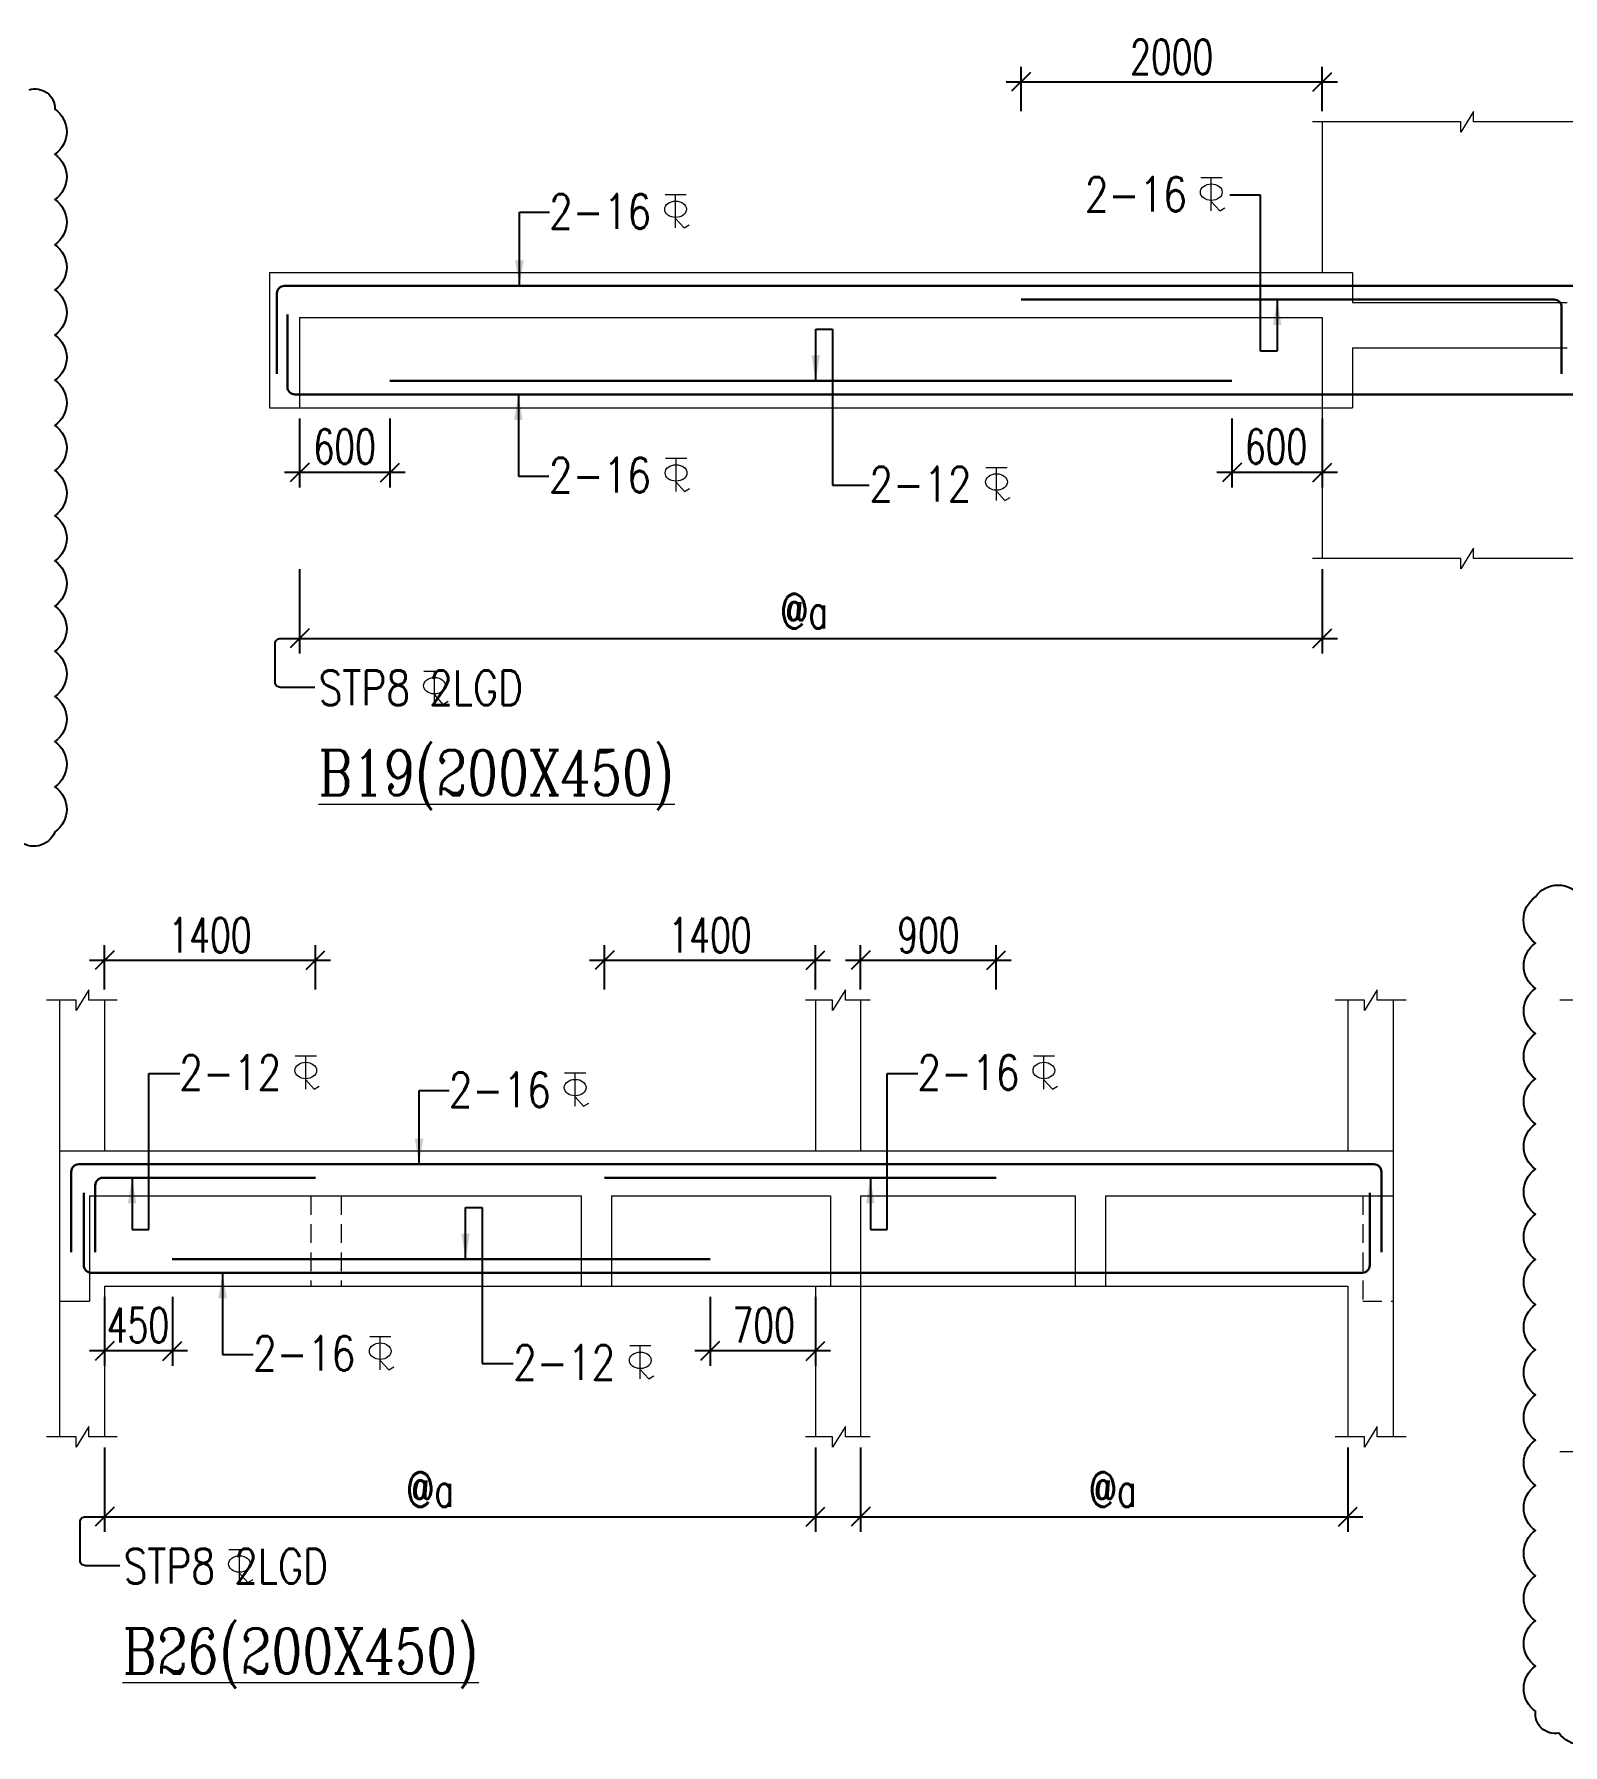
# Model space of a CAD drawing. Header units: millimetres. Extents: x 1255966 to 1543449, y 318653 to 465396.
# Drawn here: x 1491468 to 1501617, y 351651 to 363011 of the extents above; entities that cross this region are included whole.
import ezdxf

# ---------------------------------------------------------------- set-up
doc = ezdxf.new("R2010")
doc.units = ezdxf.units.MM
doc.header["$LTSCALE"] = 500
doc.header["$MEASUREMENT"] = 0
doc.header["$PDMODE"] = 34
doc.linetypes.add('HIDDEN', pattern=[0.375, 0.25, -0.125])
doc.layers.get('Defpoints').update_dxf_attribs({"lineweight": 0})
for name, color, linetype, lineweight in [('BEAM ELE', 2, 'Continuous', 15), ('DIM', 1, 'Continuous', 20), ('TAXT', 3, 'Continuous', 15), ('TEXT', 7, 'Continuous', 13), ('TEXT2', 3, 'Continuous', 15), ('TOWER AREA BEAM..', 3, 'Continuous', 20)]:
    doc.layers.add(name, color=color, linetype=linetype, lineweight=lineweight)
for name, color, linetype in [('CLOUD', 95, 'Continuous'), ('D', 10, 'Continuous'), ('ST DIM.', 1, 'Continuous'), ('STEEL', 1, 'Continuous')]:
    doc.layers.add(name, color=color, linetype=linetype)
doc.styles.add('2MM', font='romans.shx', dxfattribs={"width": 0.7})
doc.styles.add('BHTESHT$0$HSCC2', font='romanc.shx')
doc.styles.add('haider', font='romans.shx')
doc.dimstyles.new('SHUIB MOD.', dxfattribs={"dimtxt": 230, "dimasz": 130, "dimexe": 100, "dimexo": 70, "dimgap": 50, "dimtad": 2, "dimdec": 0, "dimzin": 4, "dimdsep": 46, "dimtxsty": '2MM', "dimblk": 'OBLIQUE', "dimcen": 0.09, "dimdle": 100, "dimclrd": 1, "dimclre": 1, "dimclrt": 3, "dimadec": 0, "dimazin": 0, "dimtfac": 1, "dimtdec": 0, "dimtix": 1, "dimtmove": 2, "dimatfit": 3, "dimfxl": 100, "dimtolj": 1, "dimlwd": -1, "dimarcsym": 0})

# ---------------------------------------------------------------- blocks, each defined once
blk = doc.blocks.new('_Oblique')
at = {"color": 0, "linetype": 'ByBlock', "lineweight": -2}
blk.add_line((-0.5, -0.5), (0.5, 0.5), dxfattribs=at)
blk = doc.blocks.new('A$C76682FD6')
at = {"layer": 'TEXT', "color": 3, "ltscale": 0.2}
for p, q in [((143, 219, -1), (2, 219, -1)), ((72, 0, -1), (72, 219, -1)), ((72, 63, -1), (128, 0, -1)), ((128, 0, -1), (162, 21))]:
    blk.add_line(p, q, dxfattribs=at)
blk.add_ellipse((72, 124, -1), major_axis=(72.3, 0), ratio=0.753223, dxfattribs=at)
blk = doc.blocks.new('*D141')
at = {"layer": 'Defpoints', "color": 0, "ltscale": 100, "transparency": 16777216}
for p in [(1491935, 353696, 6), (1496655, 353696, 6), (1496655, 353166)]:
    blk.add_point(p, dxfattribs=at)
at = {"layer": 'ST DIM.', "color": 1, "lineweight": -2, "ltscale": 100, "transparency": 16777216}
for p, q in [((1491935, 353626), (1491935, 353066)), ((1496655, 353626), (1496655, 353066))]:
    blk.add_line(p, q, dxfattribs=at)
at = {"layer": 'ST DIM.', "color": 1, "ltscale": 100, "transparency": 16777216}
blk.add_line((1491835, 353166), (1496755, 353166), dxfattribs=at)
at = {"layer": 'ST DIM.', "color": 1, "ltscale": 100, "transparency": 16777216, "xscale": 125, "yscale": 125, "zscale": 125, "rotation": 180}
blk.add_blockref('_Oblique', (1491935, 353166), dxfattribs=at)
at = {"layer": 'ST DIM.', "color": 1, "ltscale": 100, "transparency": 16777216, "xscale": 125, "yscale": 125, "zscale": 125}
blk.add_blockref('_Oblique', (1496655, 353166), dxfattribs=at)
at = {"layer": 'ST DIM.', "color": 3, "ltscale": 100, "transparency": 16777216, "insert": (1494097, 353346), "char_height": 230, "attachment_point": 5, "style": '2MM'}
blk.add_mtext('\\A1;@a', dxfattribs=at)
blk = doc.blocks.new('*D142')
at = {"layer": 'Defpoints', "color": 0, "ltscale": 100, "transparency": 16777216}
for p in [(1496955, 353696, 6), (1500190, 353696, 6), (1500190, 353166)]:
    blk.add_point(p, dxfattribs=at)
at = {"layer": 'ST DIM.', "color": 1, "lineweight": -2, "ltscale": 100, "transparency": 16777216}
for p, q in [((1496955, 353626), (1496955, 353066)), ((1500190, 353626), (1500190, 353066))]:
    blk.add_line(p, q, dxfattribs=at)
at = {"layer": 'ST DIM.', "color": 1, "ltscale": 100, "transparency": 16777216}
blk.add_line((1496855, 353166), (1500290, 353166), dxfattribs=at)
at = {"layer": 'ST DIM.', "color": 1, "ltscale": 100, "transparency": 16777216, "xscale": 125, "yscale": 125, "zscale": 125, "rotation": 180}
blk.add_blockref('_Oblique', (1496955, 353166), dxfattribs=at)
at = {"layer": 'ST DIM.', "color": 1, "ltscale": 100, "transparency": 16777216, "xscale": 125, "yscale": 125, "zscale": 125}
blk.add_blockref('_Oblique', (1500190, 353166), dxfattribs=at)
at = {"layer": 'ST DIM.', "color": 3, "ltscale": 100, "transparency": 16777216, "insert": (1498629, 353346), "char_height": 230, "attachment_point": 5, "style": '2MM'}
blk.add_mtext('\\A1;@a', dxfattribs=at)
blk = doc.blocks.new('*D183')
at = {"layer": 'Defpoints', "color": 0, "ltscale": 100, "transparency": 16777216}
for p in [(1491935, 354696), (1492385, 354696), (1491935, 354267)]:
    blk.add_point(p, dxfattribs=at)
at = {"layer": 'ST DIM.', "color": 1, "lineweight": -2, "ltscale": 100, "transparency": 16777216}
for p, q in [((1491935, 354626), (1491935, 354167)), ((1492385, 354626), (1492385, 354167))]:
    blk.add_line(p, q, dxfattribs=at)
at = {"layer": 'ST DIM.', "color": 1, "ltscale": 100, "transparency": 16777216}
blk.add_line((1492485, 354267), (1491835, 354267), dxfattribs=at)
at = {"layer": 'ST DIM.', "color": 1, "ltscale": 100, "transparency": 16777216, "xscale": 125, "yscale": 125, "zscale": 125, "rotation": 180}
blk.add_blockref('_Oblique', (1491935, 354267), dxfattribs=at)
at = {"layer": 'ST DIM.', "color": 1, "ltscale": 100, "transparency": 16777216, "xscale": 125, "yscale": 125, "zscale": 125}
blk.add_blockref('_Oblique', (1492385, 354267), dxfattribs=at)
at = {"layer": 'ST DIM.', "color": 3, "ltscale": 100, "transparency": 16777216, "insert": (1492157, 354439), "char_height": 230, "attachment_point": 5, "style": '2MM'}
blk.add_mtext('\\A1;450', dxfattribs=at)
blk = doc.blocks.new('*D184')
at = {"layer": 'Defpoints', "color": 0, "ltscale": 100, "transparency": 16777216}
for p in [(1495955, 354696), (1496655, 354696), (1495955, 354267)]:
    blk.add_point(p, dxfattribs=at)
at = {"layer": 'ST DIM.', "color": 1, "lineweight": -2, "ltscale": 100, "transparency": 16777216}
for p, q in [((1495955, 354626), (1495955, 354167)), ((1496655, 354626), (1496655, 354167))]:
    blk.add_line(p, q, dxfattribs=at)
at = {"layer": 'ST DIM.', "color": 1, "ltscale": 100, "transparency": 16777216}
blk.add_line((1496755, 354267), (1495855, 354267), dxfattribs=at)
at = {"layer": 'ST DIM.', "color": 1, "ltscale": 100, "transparency": 16777216, "xscale": 125, "yscale": 125, "zscale": 125, "rotation": 180}
blk.add_blockref('_Oblique', (1495955, 354267), dxfattribs=at)
at = {"layer": 'ST DIM.', "color": 1, "ltscale": 100, "transparency": 16777216, "xscale": 125, "yscale": 125, "zscale": 125}
blk.add_blockref('_Oblique', (1496655, 354267), dxfattribs=at)
at = {"layer": 'ST DIM.', "color": 3, "ltscale": 100, "transparency": 16777216, "insert": (1496311, 354439), "char_height": 230, "attachment_point": 5, "style": '2MM'}
blk.add_mtext('\\A1;700', dxfattribs=at)
blk = doc.blocks.new('*D202')
at = {"layer": 'Defpoints', "color": 0, "ltscale": 100, "transparency": 16777216}
for p in [(1497855, 356862), (1496955, 356596), (1497855, 356596)]:
    blk.add_point(p, dxfattribs=at)
at = {"layer": 'ST DIM.', "color": 1, "lineweight": -2, "ltscale": 100, "transparency": 16777216}
for p, q in [((1496955, 356666), (1496955, 356962)), ((1497855, 356666), (1497855, 356962))]:
    blk.add_line(p, q, dxfattribs=at)
at = {"layer": 'ST DIM.', "color": 1, "ltscale": 100, "transparency": 16777216}
blk.add_line((1496855, 356862), (1497955, 356862), dxfattribs=at)
at = {"layer": 'ST DIM.', "color": 1, "ltscale": 100, "transparency": 16777216, "xscale": 125, "yscale": 125, "zscale": 125, "rotation": 180}
blk.add_blockref('_Oblique', (1496955, 356862), dxfattribs=at)
at = {"layer": 'ST DIM.', "color": 1, "ltscale": 100, "transparency": 16777216, "xscale": 125, "yscale": 125, "zscale": 125}
blk.add_blockref('_Oblique', (1497855, 356862), dxfattribs=at)
at = {"layer": 'ST DIM.', "color": 3, "ltscale": 100, "transparency": 16777216, "insert": (1497405, 357027), "char_height": 230, "attachment_point": 5, "style": '2MM'}
blk.add_mtext('\\A1;900', dxfattribs=at)
blk = doc.blocks.new('*D203')
at = {"layer": 'Defpoints', "color": 0, "ltscale": 100, "transparency": 16777216}
for p in [(1496655, 356862), (1495255, 356596), (1496655, 356596)]:
    blk.add_point(p, dxfattribs=at)
at = {"layer": 'ST DIM.', "color": 1, "lineweight": -2, "ltscale": 100, "transparency": 16777216}
for p, q in [((1495255, 356666), (1495255, 356962)), ((1496655, 356666), (1496655, 356962))]:
    blk.add_line(p, q, dxfattribs=at)
at = {"layer": 'ST DIM.', "color": 1, "ltscale": 100, "transparency": 16777216}
blk.add_line((1495155, 356862), (1496755, 356862), dxfattribs=at)
at = {"layer": 'ST DIM.', "color": 1, "ltscale": 100, "transparency": 16777216, "xscale": 125, "yscale": 125, "zscale": 125, "rotation": 180}
blk.add_blockref('_Oblique', (1495255, 356862), dxfattribs=at)
at = {"layer": 'ST DIM.', "color": 1, "ltscale": 100, "transparency": 16777216, "xscale": 125, "yscale": 125, "zscale": 125}
blk.add_blockref('_Oblique', (1496655, 356862), dxfattribs=at)
at = {"layer": 'ST DIM.', "color": 3, "ltscale": 100, "transparency": 16777216, "insert": (1495955, 357027), "char_height": 230, "attachment_point": 5, "style": '2MM'}
blk.add_mtext('\\A1;1400', dxfattribs=at)
blk = doc.blocks.new('*D204')
at = {"layer": 'Defpoints', "color": 0, "ltscale": 100, "transparency": 16777216}
for p in [(1493335, 356862), (1491935, 356596), (1493335, 356596)]:
    blk.add_point(p, dxfattribs=at)
at = {"layer": 'ST DIM.', "color": 1, "lineweight": -2, "ltscale": 100, "transparency": 16777216}
for p, q in [((1491935, 356666), (1491935, 356962)), ((1493335, 356666), (1493335, 356962))]:
    blk.add_line(p, q, dxfattribs=at)
at = {"layer": 'ST DIM.', "color": 1, "ltscale": 100, "transparency": 16777216}
blk.add_line((1491835, 356862), (1493435, 356862), dxfattribs=at)
at = {"layer": 'ST DIM.', "color": 1, "ltscale": 100, "transparency": 16777216, "xscale": 125, "yscale": 125, "zscale": 125, "rotation": 180}
blk.add_blockref('_Oblique', (1491935, 356862), dxfattribs=at)
at = {"layer": 'ST DIM.', "color": 1, "ltscale": 100, "transparency": 16777216, "xscale": 125, "yscale": 125, "zscale": 125}
blk.add_blockref('_Oblique', (1493335, 356862), dxfattribs=at)
at = {"layer": 'ST DIM.', "color": 3, "ltscale": 100, "transparency": 16777216, "insert": (1492635, 357027), "char_height": 230, "attachment_point": 5, "style": '2MM'}
blk.add_mtext('\\A1;1400', dxfattribs=at)
blk = doc.blocks.new('*D220')
at = {"layer": 'Defpoints', "color": 0, "ltscale": 100, "transparency": 16777216}
for p in [(1493230, 359529, 6), (1500020, 359529, 6), (1500020, 358999)]:
    blk.add_point(p, dxfattribs=at)
at = {"layer": 'ST DIM.', "color": 1, "lineweight": -2, "ltscale": 100, "transparency": 16777216}
for p, q in [((1493230, 359459), (1493230, 358899)), ((1500020, 359459), (1500020, 358899))]:
    blk.add_line(p, q, dxfattribs=at)
at = {"layer": 'ST DIM.', "color": 1, "ltscale": 100, "transparency": 16777216}
blk.add_line((1493130, 358999), (1500120, 358999), dxfattribs=at)
at = {"layer": 'ST DIM.', "color": 1, "ltscale": 100, "transparency": 16777216, "xscale": 125, "yscale": 125, "zscale": 125, "rotation": 180}
blk.add_blockref('_Oblique', (1493230, 358999), dxfattribs=at)
at = {"layer": 'ST DIM.', "color": 1, "ltscale": 100, "transparency": 16777216, "xscale": 125, "yscale": 125, "zscale": 125}
blk.add_blockref('_Oblique', (1500020, 358999), dxfattribs=at)
at = {"layer": 'ST DIM.', "color": 3, "ltscale": 100, "transparency": 16777216, "insert": (1496580, 359179), "char_height": 230, "attachment_point": 5, "style": '2MM'}
blk.add_mtext('\\A1;@a', dxfattribs=at)
blk = doc.blocks.new('*D452')
at = {"layer": 'Defpoints', "color": 0, "ltscale": 100, "transparency": 16777216}
for p in [(1500020, 362695), (1498020, 362429), (1500020, 362429)]:
    blk.add_point(p, dxfattribs=at)
at = {"layer": 'ST DIM.', "color": 1, "lineweight": -2, "ltscale": 100, "transparency": 16777216}
for p, q in [((1498020, 362499), (1498020, 362795)), ((1500020, 362499), (1500020, 362795))]:
    blk.add_line(p, q, dxfattribs=at)
at = {"layer": 'ST DIM.', "color": 1, "ltscale": 100, "transparency": 16777216}
blk.add_line((1497920, 362695), (1500120, 362695), dxfattribs=at)
at = {"layer": 'ST DIM.', "color": 1, "ltscale": 100, "transparency": 16777216, "xscale": 125, "yscale": 125, "zscale": 125, "rotation": 180}
blk.add_blockref('_Oblique', (1498020, 362695), dxfattribs=at)
at = {"layer": 'ST DIM.', "color": 1, "ltscale": 100, "transparency": 16777216, "xscale": 125, "yscale": 125, "zscale": 125}
blk.add_blockref('_Oblique', (1500020, 362695), dxfattribs=at)
at = {"layer": 'ST DIM.', "color": 3, "ltscale": 100, "transparency": 16777216, "insert": (1499020, 362860), "char_height": 230, "attachment_point": 5, "style": '2MM'}
blk.add_mtext('\\A1;2000', dxfattribs=at)
blk = doc.blocks.new('*D453')
at = {"layer": 'Defpoints', "color": 0, "ltscale": 100, "transparency": 16777216}
for p in [(1493230, 360529), (1493830, 360529), (1493230, 360100)]:
    blk.add_point(p, dxfattribs=at)
at = {"layer": 'ST DIM.', "color": 1, "lineweight": -2, "ltscale": 100, "transparency": 16777216}
for p, q in [((1493230, 360459), (1493230, 360000)), ((1493830, 360459), (1493830, 360000))]:
    blk.add_line(p, q, dxfattribs=at)
at = {"layer": 'ST DIM.', "color": 1, "ltscale": 100, "transparency": 16777216}
blk.add_line((1493930, 360100), (1493130, 360100), dxfattribs=at)
at = {"layer": 'ST DIM.', "color": 1, "ltscale": 100, "transparency": 16777216, "xscale": 125, "yscale": 125, "zscale": 125, "rotation": 180}
blk.add_blockref('_Oblique', (1493230, 360100), dxfattribs=at)
at = {"layer": 'ST DIM.', "color": 1, "ltscale": 100, "transparency": 16777216, "xscale": 125, "yscale": 125, "zscale": 125}
blk.add_blockref('_Oblique', (1493830, 360100), dxfattribs=at)
at = {"layer": 'ST DIM.', "color": 3, "ltscale": 100, "transparency": 16777216, "insert": (1493529, 360272), "char_height": 230, "attachment_point": 5, "style": '2MM'}
blk.add_mtext('\\A1;600', dxfattribs=at)
blk = doc.blocks.new('*D454')
at = {"layer": 'Defpoints', "color": 0, "ltscale": 100, "transparency": 16777216}
for p in [(1499420, 360529), (1500020, 360529), (1499420, 360100)]:
    blk.add_point(p, dxfattribs=at)
at = {"layer": 'ST DIM.', "color": 1, "lineweight": -2, "ltscale": 100, "transparency": 16777216}
for p, q in [((1499420, 360459), (1499420, 360000)), ((1500020, 360459), (1500020, 360000))]:
    blk.add_line(p, q, dxfattribs=at)
at = {"layer": 'ST DIM.', "color": 1, "ltscale": 100, "transparency": 16777216}
blk.add_line((1500120, 360100), (1499320, 360100), dxfattribs=at)
at = {"layer": 'ST DIM.', "color": 1, "ltscale": 100, "transparency": 16777216, "xscale": 125, "yscale": 125, "zscale": 125, "rotation": 180}
blk.add_blockref('_Oblique', (1499420, 360100), dxfattribs=at)
at = {"layer": 'ST DIM.', "color": 1, "ltscale": 100, "transparency": 16777216, "xscale": 125, "yscale": 125, "zscale": 125}
blk.add_blockref('_Oblique', (1500020, 360100), dxfattribs=at)
at = {"layer": 'ST DIM.', "color": 3, "ltscale": 100, "transparency": 16777216, "insert": (1499713, 360272), "char_height": 230, "attachment_point": 5, "style": '2MM'}
blk.add_mtext('\\A1;600', dxfattribs=at)

msp = doc.modelspace()

# ---------------------------------------------------------------- linework, layer by layer
at = {"layer": 'BEAM ELE', "color": 3}
for points in [[(1501937.9, 362429), (1501024.4, 362429), (1501024.4, 362497.7), (1500939.8, 362361), (1500939.8, 362429), (1499954.1, 362429)], [(1501937.9, 359529), (1501024.4, 359529), (1501024.4, 359597.7), (1500939.8, 359461), (1500939.8, 359529), (1499954.1, 359529)], [(1492017.8, 356596.5), (1491830.6, 356596.5), (1491830.6, 356665.1), (1491746, 356528.5), (1491746, 356596.5), (1491549.5, 356596.5)], [(1497017.4, 356596.5), (1496853.6, 356596.5), (1496853.6, 356665.1), (1496769.1, 356528.5), (1496769.1, 356596.5), (1496588.6, 356596.5)], [(1500576.2, 356596.5), (1500384.7, 356596.5), (1500384.7, 356665.1), (1500300.1, 356528.5), (1500300.1, 356596.5), (1500104.5, 356596.5)], [(1502026.2, 356596.5), (1501862.5, 356596.5), (1501862.5, 356665.1), (1501777.9, 356528.5), (1501777.9, 356596.5), (1501597.4, 356596.5)], [(1492017.8, 353696.5), (1491830.6, 353696.5), (1491830.6, 353765.1), (1491746, 353628.5), (1491746, 353696.5), (1491549.5, 353696.5)], [(1497017.4, 353696.5), (1496853.6, 353696.5), (1496853.6, 353765.1), (1496769.1, 353628.5), (1496769.1, 353696.5), (1496588.6, 353696.5)], [(1500576.2, 353696.5), (1500384.7, 353696.5), (1500384.7, 353765.1), (1500300.1, 353628.5), (1500300.1, 353696.5), (1500104.5, 353696.5)], [(1502026.2, 353596.5), (1501862.5, 353596.5), (1501862.5, 353665.1), (1501777.9, 353528.5), (1501777.9, 353596.5), (1501597.4, 353596.5)]]:
    msp.add_lwpolyline(points, dxfattribs=at)
at = {"layer": 'CLOUD', "color": 1}
for points in [[(1491433.2, 362640.7, -0.5205671), (1491605.7, 362513.2, -0.5205671), (1491605.7, 362213.2, -0.5205671), (1491605.7, 361913.2, -0.5205671), (1491605.7, 361613.2, -0.5205671), (1491605.7, 361313.2, -0.5205671), (1491605.7, 361013.2, -0.5205671), (1491605.7, 360713.2, -0.5205671), (1491605.7, 360413.2, -0.5205671), (1491605.7, 360113.2, -0.5205671), (1491605.7, 359813.2, -0.5205671), (1491605.7, 359513.2, -0.5205671), (1491605.7, 359213.2, -0.5205671), (1491605.7, 358913.2, -0.5205671), (1491605.7, 358613.2, -0.5205671), (1491605.7, 358313.2, -0.5205671), (1491605.7, 358013.2, -0.5205671), (1491605.7, 357713.2, -0.5205671), (1491360.6, 357658.3, -0.5205671)], [(1501891, 351729.6, -0.5205671), (1501591, 351729.6, -0.5205671), (1501435.9, 351874.4, -0.5205671), (1501435.9, 352174.4, -0.5205671), (1501435.9, 352474.4, -0.5205671), (1501435.9, 352774.4, -0.5205671), (1501435.9, 353074.4, -0.5205671), (1501435.9, 353374.4, -0.5205671), (1501435.9, 353674.4, -0.5205671), (1501435.9, 353974.4, -0.5205671), (1501435.9, 354274.4, -0.5205671), (1501435.9, 354574.4, -0.5205671), (1501435.9, 354874.4, -0.5205671), (1501435.9, 355174.4, -0.5205671), (1501435.9, 355474.4, -0.5205671), (1501435.9, 355774.4, -0.5205671), (1501435.9, 356074.4, -0.5205671), (1501435.9, 356374.4, -0.5205671), (1501435.9, 356674.4, -0.5205671), (1501435.9, 356974.4, -0.5205671), (1501435.9, 357282.4, -0.5205671), (1501735.9, 357282.4, -0.5205671)]]:
    msp.add_lwpolyline(points, format="xyb", dxfattribs=at)
at = {"layer": 'ST DIM.', "elevation": -2.7}
for points in [[(1493330.8, 358673.4), (1493102.4, 358673.4, -0.4142136), (1493066.7, 358709.2), (1493066.7, 358962.7, -0.4142136), (1493102.4, 358998.5), (1493229.5, 358998.5)], [(1492036, 352840.8), (1491807.6, 352840.8, -0.4142136), (1491771.8, 352876.6), (1491771.8, 353130.2, -0.4142136), (1491807.6, 353165.9), (1498960.7, 353165.9)]]:
    msp.add_lwpolyline(points, format="xyb", dxfattribs=at)
at = {"layer": 'STEEL', "color": 4, "lineweight": 30, "ltscale": 10}
for p, q in [((1493079, 360755.3, -186.5), (1493079, 361289, -186.5)), ((1493129, 361339, -140.7), (1501768.3, 361339, -2346141.3)), ((1501559, 361249, -2143560), (1498020.2, 361249, -2493888.8)), ((1493148.8, 360669, -599978), (1493148.8, 361150.1, -599978)), ((1501609, 360755.3, -186.5), (1501609, 361199, -186.5)), ((1493829.5, 360709, -2068947.1), (1499420.2, 360709, -2333452.2)), ((1493198.8, 360619, -599942.4), (1501690, 360619, -2883032.6)), ((1491713.3, 354922.8, -186.5), (1491713.3, 355456.5, -186.5)), ((1491763.3, 355506.5, -140.7), (1500363.1, 355506.5, -2346141.3)), ((1500412.9, 354922.8, -186.5), (1500412.9, 355456.5, -186.5)), ((1491873.4, 354922.8, -186.5), (1491873.4, 355366.5, -186.5)), ((1491923.4, 355416.5, -2512599.7), (1493334.7, 355416.5, -2792307)), ((1495254.7, 355416.5, -2308440.5), (1497854.7, 355416.5, -2792307)), ((1491796.9, 354836.5, -599978), (1491796.9, 355317.5, -599978)), ((1500334.8, 354836.5, -599978), (1500334.8, 355317.5, -599978)), ((1492384.7, 354876.5, -2068947.1), (1495954.7, 354876.5, -2275799.9)), ((1491846.9, 354786.5, -599942.4), (1500284.8, 354786.5, -2883032.6))]:
    msp.add_line(p, q, dxfattribs=at)
for centre, start, end in [((1493129, 361289, -186.5), 90, 180), ((1501559, 361199, -186.5), 0, 90), ((1493198.8, 360669, -599978), 180, 270), ((1491763.3, 355456.5, -186.5), 90, 180), ((1500362.9, 355456.5, -186.5), 0, 90), ((1491923.4, 355366.5, -186.5), 90, 180), ((1491846.9, 354836.5, -599978), 180, 270), ((1500284.8, 354836.5, -599978), 270, 0)]:
    msp.add_arc(centre, 50, start, end, dxfattribs=at)
at = {"layer": 'TOWER AREA BEAM..'}
for p, q in [((1500020.2, 362429), (1500020.2, 361429)), ((1493029.5, 361429), (1493029.5, 360529)), ((1493029.5, 361429), (1500220.2, 361429)), ((1500220.2, 361429), (1500220.2, 361229)), ((1493229.5, 361129), (1493229.5, 360529)), ((1493229.5, 361129), (1500020.2, 361129)), ((1500020.2, 361129), (1500020.2, 360529)), ((1500220.2, 361229), (1501645.2, 361229)), ((1500220.2, 360929), (1501645.2, 360929)), ((1500220.2, 360929), (1500220.2, 360529)), ((1493029.5, 360529), (1500220.2, 360529)), ((1500020.2, 360529), (1500020.2, 359529)), ((1491634.7, 356596.5), (1491634.7, 353696.5)), ((1491934.7, 356596.5), (1491934.7, 355596.5)), ((1496654.7, 356596.5), (1496654.7, 355596.5)), ((1496954.7, 356596.5), (1496954.7, 355596.5)), ((1500189.7, 356596.5), (1500189.7, 355596.5)), ((1500489.7, 356596.5), (1500489.7, 353696.5)), ((1491634.7, 355596.5), (1500489.7, 355596.5)), ((1491834.7, 355296.5), (1491834.7, 354596.5)), ((1491834.7, 355296.5), (1495099.7, 355296.5)), ((1495099.7, 355296.5), (1495099.7, 354696.5)), ((1495299.7, 355296.5), (1495299.7, 354696.5)), ((1495299.7, 355296.5), (1496754.7, 355296.5)), ((1496754.7, 355296.5), (1496754.7, 354696.5)), ((1496954.7, 355296.5), (1496954.7, 354696.5)), ((1496954.7, 355296.5), (1498379.6, 355296.5)), ((1498379.6, 355296.5), (1498379.6, 354696.5)), ((1498579.6, 355296.5), (1498579.6, 354696.5)), ((1498579.6, 355296.5), (1500489.7, 355296.5)), ((1491934.7, 354696.5), (1491934.7, 353696.5)), ((1491934.7, 354696.5), (1500189.7, 354696.5)), ((1496654.7, 354696.5), (1496654.7, 353696.5)), ((1496954.7, 354696.5), (1496954.7, 353696.5)), ((1500189.7, 354696.5), (1500189.7, 353696.5)), ((1491634.7, 354596.5), (1491834.7, 354596.5))]:
    msp.add_line(p, q, dxfattribs=at)
at = {"layer": 'TOWER AREA BEAM..', "linetype": 'HIDDEN'}
for p, q in [((1493304.7, 355296.5), (1493304.7, 354696.5)), ((1493504.7, 355296.5), (1493504.7, 354696.5)), ((1500289.7, 355296.5), (1500289.7, 354596.5)), ((1500289.7, 354596.5), (1500489.7, 354596.5))]:
    msp.add_line(p, q, dxfattribs=at)

# ---------------------------------------------------------------- block references
at = {"layer": 'DIM', "lineweight": 0}
for p in [(1499211.3, 361837.8, 1869101.5), (1495654.2, 361724.6, -22512), (1495657, 359973.7, -599957.5), (1497784.8, 359913.3, 2227283.3), (1494053.3, 358560.7, -2.2), (1493198.4, 356005.2, 1869101.5), (1498099.7, 356005.2, 1869101.5), (1494987.6, 355892, -22512), (1493693.4, 354141.2, -599957.5), (1495419.9, 354080.7, 2227283.3), (1492758.4, 352728.1, -2.2)]:
    msp.add_blockref('A$C76682FD6', p, dxfattribs=at)

# ---------------------------------------------------------------- texts
at = {"layer": 'TAXT', "style": 'BHTESHT$0$HSCC2', "width": 0.8}
for s, p in [('%%UB19(200X450)', (1493354.5, 357957.2, 1175946.7)), ('%%UB26(200X450)', (1492054.8, 352124.6, 1175946.7))]:
    msp.add_text(s, height=300, dxfattribs=at).set_placement(p)
at = {"layer": 'TEXT2', "color": 3, "style": 'haider', "width": 0.8}
for s, p in [('2-16', (1498443.3, 361832.6, 1869100.7)), ('2-16', (1494886.2, 361719.4, -22512.8)), ('2-16', (1494884.6, 359968.5, 1197983.4)), ('2-12', (1497012.5, 359908.1, 4025224.2)), ('STP8 2LGD', (1493356.6, 358555.5, -3)), ('2-12', (1492430.4, 356000, 1869100.7)), ('2-16', (1497331.7, 356000, 1869100.7)), ('2-16', (1494219.6, 355886.8, -22512.8)), ('2-16', (1492921, 354136, 1197983.4)), ('2-12', (1494647.6, 354075.6, 4025224.2)), ('STP8 2LGD', (1492061.8, 352722.9, -3))]:
    msp.add_text(s, height=230, dxfattribs=at).set_placement(p)

# ---------------------------------------------------------------- dimensions: what is measured, and where the dimension line sits
at = {"layer": 'ST DIM.', "ltscale": 100}
for base, p1, p2, picture, middle in [((1500020.2, 362694.9), (1498020.2, 362429), (1500020.2, 362429), '*D452', (1499020.2, 362859.9)), ((1493334.7, 356862.4), (1491934.7, 356596.5), (1493334.7, 356596.5), '*D204', (1492634.7, 357027.4)), ((1496654.7, 356862.4), (1495254.7, 356596.5), (1496654.7, 356596.5), '*D203', (1495954.7, 357027.4)), ((1497854.7, 356862.4), (1496954.7, 356596.5), (1497854.7, 356596.5), '*D202', (1497404.7, 357027.4))]:
    dim = msp.add_linear_dim(base=base, p1=p1, p2=p2, dimstyle='SHUIB MOD.', override={"dimasz": 125}, dxfattribs=at)
    dim.commit()
    dim.dimension.update_dxf_attribs({"geometry": picture, "text_midpoint": middle})
for base, p1, p2, picture, middle in [((1493229.5, 360099.9), (1493829.5, 360529), (1493229.5, 360529), '*D453', (1493528.7, 360271.9)), ((1499420.2, 360099.9), (1500020.2, 360529), (1499420.2, 360529), '*D454', (1499713.5, 360271.9)), ((1491934.7, 354267.4), (1492384.7, 354696.5), (1491934.7, 354696.5), '*D183', (1492156.7, 354439.3)), ((1495954.7, 354267.4), (1496654.7, 354696.5), (1495954.7, 354696.5), '*D184', (1496310.6, 354439.3))]:
    dim = msp.add_linear_dim(base=base, p1=p1, p2=p2, dimstyle='SHUIB MOD.', override={"dimasz": 125}, dxfattribs=at)
    dim.commit()
    dim.dimension.update_dxf_attribs({"geometry": picture, "text_midpoint": middle, "dimtype": 160})
for base, p1, p2, picture, middle in [((1500020.2, 358998.5, -6.3), (1493229.5, 359529), (1500020.2, 359529), '*D220', (1496579.6, 359179, -6.3)), ((1496654.7, 353165.9, -6.3), (1491934.7, 353696.5), (1496654.7, 353696.5), '*D141', (1494097.3, 353346.4, -6.3)), ((1500189.7, 353165.9, -6.3), (1496954.7, 353696.5), (1500189.7, 353696.5), '*D142', (1498628.9, 353346.4, -6.3))]:
    dim = msp.add_linear_dim(base=base, p1=p1, p2=p2, text='@a', dimstyle='SHUIB MOD.', override={"dimasz": 125}, dxfattribs=at)
    dim.commit()
    dim.dimension.update_dxf_attribs({"geometry": picture, "text_midpoint": middle, "dimtype": 160})

# ---------------------------------------------------------------- leaders
at = {"layer": 'D', "linetype": 'Continuous'}
for points in [[(1499721, 361249, -2593024.7), (1499721, 360906.7, -2593024.7), (1499609.8, 360906.7, -2593024.7), (1499609.8, 361942.2, -2593024.7), (1499405.3, 361942.2, -2593024.7)], [(1494689.5, 361339.1, -4484638.2), (1494689.5, 361829, -4484638.2), (1494889.5, 361829, -4484638.2)], [(1496656.4, 360709, -2234842.8), (1496656.4, 361051.4, -2234842.8), (1496767.6, 361051.4, -2234842.8), (1496767.6, 360015.9, -2234842.8), (1497012.1, 360015.9, -2234842.8)], [(1494682.2, 360619, -5062083.7), (1494682.2, 360076.3, -5062083.7), (1494884.3, 360076.3, -5062083.7)], [(1492118, 355416.5, -2593024.7), (1492118, 355074.1, -2593024.7), (1492229.2, 355074.1, -2593024.7), (1492229.2, 356109.7, -2593024.7), (1492433.7, 356109.7, -2593024.7)], [(1497019.3, 355416.5, -2593024.7), (1497019.3, 355074.1, -2593024.7), (1497130.5, 355074.1, -2593024.7), (1497130.5, 356109.7, -2593024.7), (1497335, 356109.7, -2593024.7)], [(1494022.9, 355506.5, -4484638.2), (1494022.9, 355996.5, -4484638.2), (1494222.9, 355996.5, -4484638.2)], [(1494331.5, 354876.5, -2234842.8), (1494331.5, 355218.9, -2234842.8), (1494442.7, 355218.9, -2234842.8), (1494442.7, 354183.3, -2234842.8), (1494647.2, 354183.3, -2234842.8)], [(1492718.6, 354786.5, -5062083.7), (1492718.6, 354243.7, -5062083.7), (1492920.6, 354243.7, -5062083.7)]]:
    msp.add_leader(points, dimstyle='SHUIB MOD.', override={"dimasz": 170, "dimtad": 0}, dxfattribs=at)

doc.saveas('drawing.dxf')
